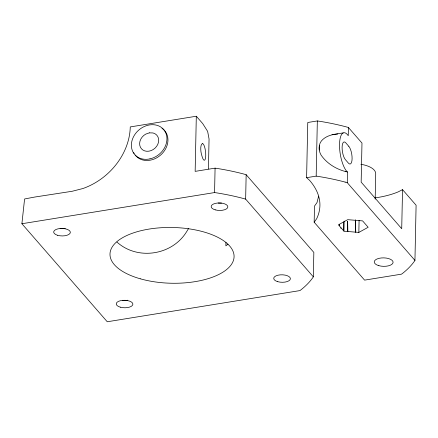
<?xml version="1.0" encoding="UTF-8"?>
<svg xmlns="http://www.w3.org/2000/svg" width="438" height="438" viewBox="0 0 438 438"><rect width="100%" height="100%" fill="white"/><g stroke="black" fill="none" stroke-linecap="round" stroke-linejoin="round"><path stroke-width="0.66" d="M196.312 116.234L195.156 171.373L215.08 168.148L217.456 168.499A147.601 66.319 1.2 0 1 244.021 174.1L246.156 174.696L313.843 252.425L313.329 276.843L312.633 277.9A147.601 66.319 1.2 0 1 301.174 289.649L299.92 290.591L107.255 321.766L21.9 223.741L24.588 198.967L34.684 197.056L72.21 191.264L82.913 188.526A61.785 51.104 -41 0 0 130.261 126.921L196.312 116.234L202.728 123.609L207.639 131.373L209.057 139.01L208.428 168.959M21.9 223.741L214.565 192.567L215.08 168.148M225.937 242.444L225.866 245.849L227.952 244.19M313.329 276.843L245.647 199.115L246.156 174.696M402.538 189.643L416.1 205.219L414.945 260.402L414.249 261.459A147.601 66.319 1.2 0 1 402.785 273.213L401.531 274.15L364.591 280.128L314.161 222.214L316.652 218.748A147.633 66.335 1.2 0 0 309.502 180.248L306.605 177.675L307.761 122.492L317.336 120.943L319.713 121.293A147.601 66.319 1.2 0 1 346.277 126.889L348.418 127.491L361.98 143.062L361.158 182.131L401.717 228.713L402.538 189.643L398.241 191.86A62.88 28.256 1.2 0 1 375.081 197.888M314.161 222.214L314.495 206.095L316.986 202.635L318.618 196.197M306.605 177.675L316.181 176.125L317.336 120.943M414.945 260.402L347.263 182.673L347.482 171.992C337.074 169.785 327.098 163.889 321.043 155.025C318.574 150.82 318.273 144.994 321.339 141.009C326.688 134.625 335.568 134.061 343.217 132.928M343.961 231.182L338.41 224.809L347.739 219.668L362.609 220.894L368.161 227.267L358.837 232.414L343.961 231.182L344.169 221.086M348.418 127.491L348.243 135.731L347.482 134.669A20.504 6.92 80.8 0 0 339.532 144.294A20.504 6.92 80.8 0 0 346.715 171.296L347.482 171.992M347.422 231.467L347.63 221.305L347.871 231.587M355.415 232.129L355.667 219.996M358.837 232.414L359.089 220.298M375.18 199.093L375.705 173.793A21.325 9.581 1.2 0 0 360.879 164.277M339.62 225.723L339.658 224.371M319.357 145.35L319.258 150.026M345.347 171.565L346.715 171.296L345.204 171.543M340.583 228.094L341.186 227.995M332.004 134.74L337.802 134.044M316.181 176.125L318.557 176.476A147.601 66.319 1.2 0 1 345.139 182.093M214.565 192.567L216.941 192.917A147.601 66.319 1.2 0 1 243.523 198.529L245.647 199.115M345.122 182.077L347.263 182.673M116.93 242.061C136.744 260.03 169.818 255.77 185.115 233.991A61.572 52.724 -32.3 0 0 188.537 228.444M355.393 219.969L355.755 232.124M343.381 222.137L343.48 230.153M161.994 128.301A19.135 15.828 -41 0 1 161.715 154.034A19.135 15.828 -41 0 1 135.189 155.057M134.165 153.492A19.135 15.828 -41 0 1 133.606 152.369M65.235 228.395A8.338 3.745 1.2 0 1 60.094 228.455M127.787 300.233A8.338 3.745 1.2 0 1 122.645 300.298M221.491 203.068A8.338 3.745 1.2 0 1 218.239 203.046M149.347 132.851L145.695 134.132A10.26 8.486 -41 0 0 141.485 148.816A10.26 8.486 -41 0 0 156.612 146.369A10.26 8.486 -41 0 0 152.988 132.955L149.347 132.851M202.307 143.713L202.246 143.724A8.338 2.814 80.8 0 0 201.989 156.109L202.389 157.423A8.366 2.135 83.6 0 0 205.74 155.599A8.366 2.135 83.6 0 0 202.674 143.648L202.307 143.713M348.79 146.297L345.763 142.821A9.433 3.186 80.8 0 0 342.105 147.245A9.433 3.186 80.8 0 0 345.412 159.667L348.44 163.144A9.433 3.186 80.8 0 0 352.097 158.72A9.433 3.186 80.8 0 0 348.79 146.297M378.837 265.663A9.433 4.238 1.2 0 0 393.1 262.324A9.433 4.238 1.2 0 0 379.078 258.327A9.433 4.238 1.2 0 0 378.837 265.663M120.286 307.169A8.338 3.745 1.2 0 0 132.895 304.218A8.338 3.745 1.2 0 0 120.499 300.687A8.338 3.745 1.2 0 0 120.286 307.169M149.971 158.879A19.135 15.828 -41 0 0 164.151 130.124A19.135 15.828 -41 0 0 133.376 137.028A19.135 15.828 -41 0 0 149.971 158.879M140.226 278.782A62.059 27.884 1.2 0 0 234.073 256.81A62.059 27.884 1.2 0 0 141.803 230.508A62.059 27.884 1.2 0 0 140.226 278.782M277.785 281.689A8.338 3.745 1.2 0 0 290.394 278.738A8.338 3.745 1.2 0 0 277.999 275.201A8.338 3.745 1.2 0 0 277.785 281.689M57.734 235.332A8.338 3.745 1.2 0 0 70.343 232.381A8.338 3.745 1.2 0 0 57.942 228.85A8.338 3.745 1.2 0 0 57.734 235.332M215.233 209.851A8.338 3.745 1.2 0 0 227.842 206.9A8.338 3.745 1.2 0 0 215.447 203.363A8.338 3.745 1.2 0 0 215.233 209.851"/></g></svg>
